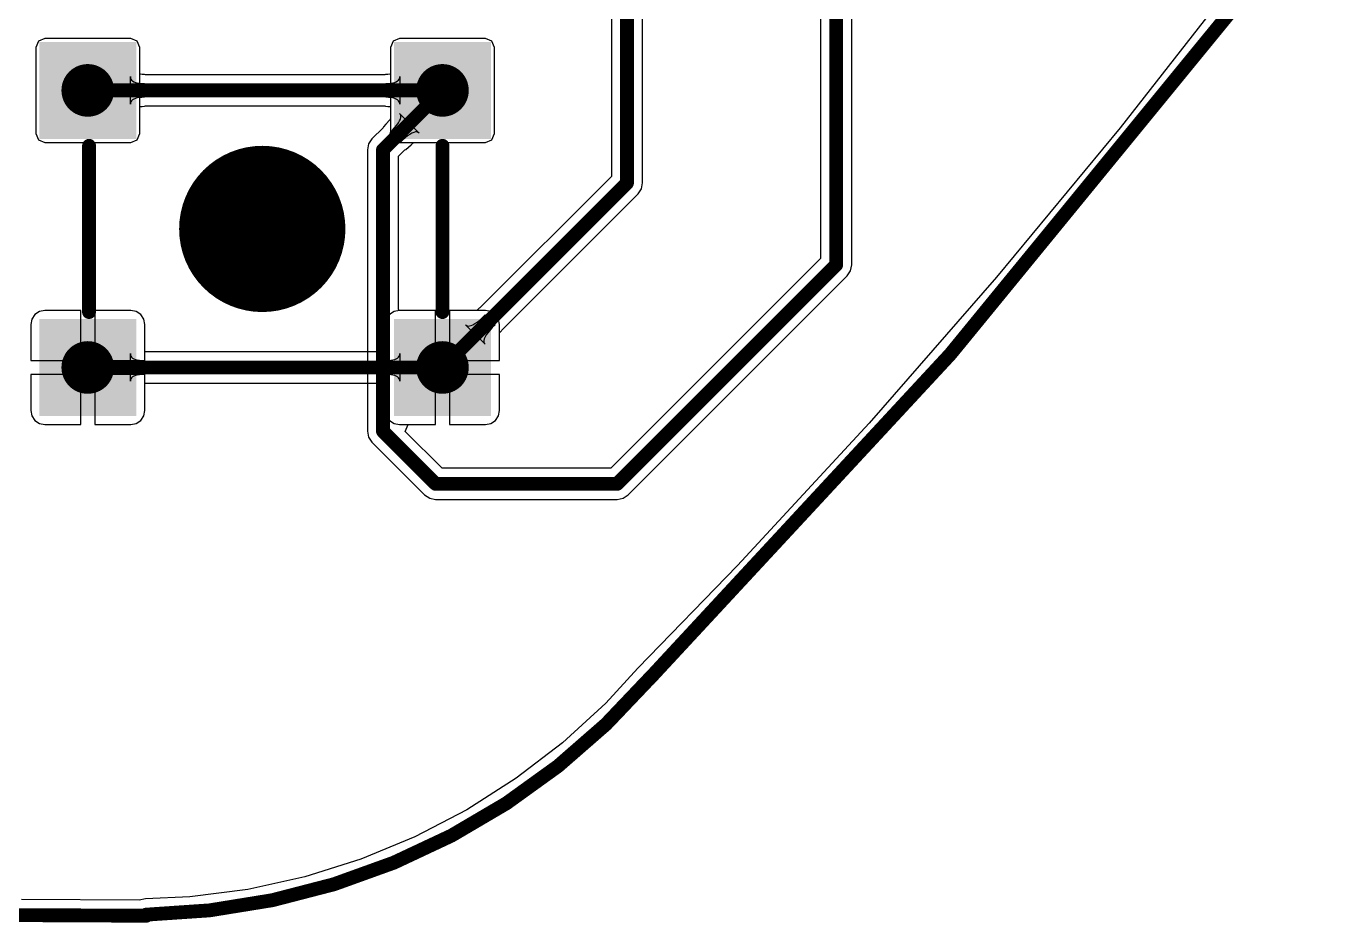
# Model space of a CAD drawing. Header units: millimetres. Extents: x 6.5 to 10.45, y 0.98 to 5.86.
# Drawn here: x 7.026 to 7.976, y 0.989 to 1.636 of the extents above; entities that cross this region are included whole.
import ezdxf

# ---------------------------------------------------------------- set-up
doc = ezdxf.new("R2010")
doc.units = ezdxf.units.MM
doc.header["$MEASUREMENT"] = 0
for name, color, linetype in [('BottomLayer', 5, 'Continuous'), ('BottomSolder', 6, 'Continuous'), ('KeepOutLayer', 6, 'Continuous'), ('MultiLayer', 9, 'Continuous'), ('PadHoleLayer', 156, 'Continuous'), ('TopLayer', 1, 'Continuous'), ('TopOverlay', 2, 'Continuous'), ('TopSolder', 216, 'Continuous')]:
    doc.layers.add(name, color=color, linetype=linetype)

# ---------------------------------------------------------------- blocks, each defined once
blk = doc.blocks.new('KEY_M_32')
at = {"layer": 'BottomLayer'}
for points in [[(-0.031, -0.031), (0.031, -0.031), (-0.031, 0.031), (0.031, 0.031)], [(0.22491, -0.031), (0.28691, -0.031), (0.22491, 0.031), (0.28691, 0.031)], [(-0.031, -0.231), (0.031, -0.231), (-0.031, -0.169), (0.031, -0.169)], [(0.22491, -0.231), (0.28691, -0.231), (0.22491, -0.169), (0.28691, -0.169)]]:
    blk.add_solid(points, dxfattribs=at)
at = {"layer": 'BottomSolder'}
for points in [[(-0.035, -0.035), (0.035, -0.035), (-0.035, 0.035), (0.035, 0.035)], [(0.22091, -0.035), (0.29091, -0.035), (0.22091, 0.035), (0.29091, 0.035)], [(-0.035, -0.235), (0.035, -0.235), (-0.035, -0.165), (0.035, -0.165)], [(0.22091, -0.235), (0.29091, -0.235), (0.22091, -0.165), (0.29091, -0.165)]]:
    blk.add_solid(points, dxfattribs=at)
at = {"layer": 'MultiLayer'}
for points in [[(-0.031, -0.031), (0.031, -0.031), (-0.031, 0.031), (0.031, 0.031)], [(0.22491, -0.031), (0.28691, -0.031), (0.22491, 0.031), (0.28691, 0.031)], [(-0.031, -0.231), (0.031, -0.231), (-0.031, -0.169), (0.031, -0.169)], [(0.22491, -0.231), (0.28691, -0.231), (0.22491, -0.169), (0.28691, -0.169)]]:
    blk.add_solid(points, dxfattribs=at)
at = {"layer": 'PadHoleLayer', "const_width": 0.019}
for points in [[(-0.0095, 0, 1), (0.0095, 0, 1)], [(0.24641, 0, 1), (0.26541, 0, 1)], [(-0.0095, -0.2, 1), (0.0095, -0.2, 1)], [(0.24641, -0.2, 1), (0.26541, -0.2, 1)]]:
    blk.add_lwpolyline(points, format="xyb", close=True, dxfattribs=at)
at = {"layer": 'TopLayer'}
for points in [[(-0.031, -0.031), (0.031, -0.031), (-0.031, 0.031), (0.031, 0.031)], [(0.22491, -0.031), (0.28691, -0.031), (0.22491, 0.031), (0.28691, 0.031)], [(-0.031, -0.231), (0.031, -0.231), (-0.031, -0.169), (0.031, -0.169)], [(0.22491, -0.231), (0.28691, -0.231), (0.22491, -0.169), (0.28691, -0.169)]]:
    blk.add_solid(points, dxfattribs=at)
at = {"layer": 'TopOverlay', "const_width": 0.01}
for points in [[(0.215, 0), (0.03997, 0)], [(-0.00003, -0.04), (-0.00003, -0.16)], [(0.255, -0.04), (0.255, -0.16)], [(0.215, -0.2), (0.03997, -0.2)]]:
    blk.add_lwpolyline(points, dxfattribs=at)
at = {"layer": 'TopOverlay'}
for points, const_width in [([(0.03747, 0, 1), (0.04247, 0, 1)], 0.005), ([(0.2125, 0, 1), (0.2175, 0, 1)], 0.005), ([(-0.00253, -0.04, 1), (0.00247, -0.04, 1)], 0.005), ([(0.2525, -0.04, 1), (0.2575, -0.04, 1)], 0.005), ([(0.16, -0.1, 1), (0.1, -0.1, 1)], 0.06), ([(0.085, -0.1, 1), (0.115, -0.1, 1)], 0.03), ([(0.145, -0.1, 1), (0.175, -0.1, 1)], 0.03), ([(-0.00253, -0.16, 1), (0.00247, -0.16, 1)], 0.005), ([(0.2525, -0.16, 1), (0.2575, -0.16, 1)], 0.005), ([(0.03747, -0.2, 1), (0.04247, -0.2, 1)], 0.005), ([(0.2125, -0.2, 1), (0.2175, -0.2, 1)], 0.005)]:
    blk.add_lwpolyline(points, format="xyb", close=True, dxfattribs=dict(at, const_width=const_width))
at = {"layer": 'TopSolder'}
for points in [[(-0.035, -0.035), (0.035, -0.035), (-0.035, 0.035), (0.035, 0.035)], [(0.22091, -0.035), (0.29091, -0.035), (0.22091, 0.035), (0.29091, 0.035)], [(-0.035, -0.235), (0.035, -0.235), (-0.035, -0.165), (0.035, -0.165)], [(0.22091, -0.235), (0.29091, -0.235), (0.22091, -0.165), (0.29091, -0.165)]]:
    blk.add_solid(points, dxfattribs=at)

msp = doc.modelspace()

# ---------------------------------------------------------------- linework, layer by layer
at = {"layer": 'BottomLayer'}
for p, q in [((7.90101, 1.6733), (7.81484, 1.56307)), ((7.03441, 1.62559), (7.03251, 1.621)), ((7.039, 1.62749), (7.03441, 1.62559)), ((7.101, 1.62749), (7.039, 1.62749)), ((7.10559, 1.62559), (7.101, 1.62749)), ((7.10749, 1.621), (7.10559, 1.62559)), ((7.29031, 1.62559), (7.28841, 1.621)), ((7.29491, 1.62749), (7.29031, 1.62559)), ((7.35691, 1.62749), (7.29491, 1.62749)), ((7.3615, 1.62559), (7.35691, 1.62749)), ((7.3634, 1.621), (7.3615, 1.62559)), ((7.03251, 1.621), (7.03251, 1.559)), ((7.10749, 1.60174), (7.10749, 1.621)), ((7.28841, 1.621), (7.28841, 1.60174)), ((7.3634, 1.559), (7.3634, 1.621)), ((7.10075, 1.58), (7.10075, 1.6)), ((7.10075, 1.6), (7.10085, 1.59905)), ((7.10085, 1.59905), (7.10115, 1.5982)), ((7.10115, 1.5982), (7.10166, 1.59745)), ((7.10166, 1.59745), (7.10237, 1.5968)), ((7.10804, 1.60165), (7.10749, 1.60174)), ((7.10931, 1.60154), (7.10804, 1.60165)), ((7.11104, 1.60149), (7.10931, 1.60154)), ((7.11166, 1.60122), (7.11104, 1.60149)), ((7.28425, 1.60122), (7.11166, 1.60122)), ((7.28487, 1.60149), (7.28425, 1.60122)), ((7.28659, 1.60154), (7.28487, 1.60149)), ((7.28787, 1.60165), (7.28659, 1.60154)), ((7.28841, 1.60174), (7.28787, 1.60165)), ((7.29354, 1.5968), (7.29425, 1.59745)), ((7.29425, 1.59745), (7.29475, 1.5982)), ((7.29475, 1.5982), (7.29505, 1.59905)), ((7.29505, 1.59905), (7.29516, 1.6)), ((7.29516, 1.6), (7.29516, 1.58)), ((7.10237, 1.5968), (7.10328, 1.59625)), ((7.10328, 1.59625), (7.10439, 1.5958)), ((7.10439, 1.5958), (7.10571, 1.59545)), ((7.10571, 1.59545), (7.10723, 1.5952)), ((7.10723, 1.5952), (7.10895, 1.59505)), ((7.10895, 1.59505), (7.11087, 1.595)), ((7.11087, 1.595), (7.11087, 1.585)), ((7.28504, 1.595), (7.28696, 1.59505)), ((7.28504, 1.585), (7.28504, 1.595)), ((7.28696, 1.59505), (7.28868, 1.5952)), ((7.28868, 1.5952), (7.2902, 1.59545)), ((7.2902, 1.59545), (7.29151, 1.5958)), ((7.29151, 1.5958), (7.29263, 1.59625)), ((7.29263, 1.59625), (7.29354, 1.5968)), ((7.10085, 1.58095), (7.10075, 1.58)), ((7.10115, 1.5818), (7.10085, 1.58095)), ((7.10166, 1.58255), (7.10115, 1.5818)), ((7.10237, 1.5832), (7.10166, 1.58255)), ((7.10328, 1.58375), (7.10237, 1.5832)), ((7.10439, 1.5842), (7.10328, 1.58375)), ((7.10571, 1.58455), (7.10439, 1.5842)), ((7.10723, 1.5848), (7.10571, 1.58455)), ((7.10895, 1.58495), (7.10723, 1.5848)), ((7.10749, 1.57826), (7.10804, 1.57835)), ((7.10749, 1.559), (7.10749, 1.57826)), ((7.10804, 1.57835), (7.10931, 1.57846)), ((7.11087, 1.585), (7.10895, 1.58495)), ((7.10931, 1.57846), (7.11104, 1.57851)), ((7.11104, 1.57851), (7.11166, 1.57878)), ((7.11166, 1.57878), (7.28425, 1.57878)), ((7.28425, 1.57878), (7.28487, 1.57851)), ((7.28487, 1.57851), (7.28659, 1.57846)), ((7.28696, 1.58495), (7.28504, 1.585)), ((7.28659, 1.57846), (7.28787, 1.57835)), ((7.28868, 1.5848), (7.28696, 1.58495)), ((7.28787, 1.57835), (7.28841, 1.57826)), ((7.28841, 1.57826), (7.28841, 1.559)), ((7.2902, 1.58455), (7.28868, 1.5848)), ((7.29151, 1.5842), (7.2902, 1.58455)), ((7.29263, 1.58375), (7.29151, 1.5842)), ((7.29354, 1.5832), (7.29263, 1.58375)), ((7.29425, 1.58255), (7.29354, 1.5832)), ((7.29475, 1.5818), (7.29425, 1.58255)), ((7.29505, 1.58095), (7.29475, 1.5818)), ((7.29516, 1.58), (7.29505, 1.58095)), ((7.03251, 1.559), (7.03441, 1.55441)), ((7.10559, 1.55441), (7.10749, 1.559)), ((7.28841, 1.559), (7.29031, 1.55441)), ((7.3615, 1.55441), (7.3634, 1.559)), ((7.81484, 1.56307), (7.72571, 1.45522)), ((7.03441, 1.55441), (7.039, 1.55251)), ((7.039, 1.55251), (7.101, 1.55251)), ((7.101, 1.55251), (7.10559, 1.55441)), ((7.29031, 1.55441), (7.29491, 1.55251)), ((7.29491, 1.55251), (7.35691, 1.55251)), ((7.35691, 1.55251), (7.3615, 1.55441)), ((7.72571, 1.45522), (7.6337, 1.34982)), ((7.03179, 1.42821), (7.02958, 1.4249)), ((7.0351, 1.43042), (7.03179, 1.42821)), ((7.039, 1.4312), (7.0351, 1.43042)), ((7.065, 1.4312), (7.039, 1.4312)), ((7.065, 1.395), (7.065, 1.4312)), ((7.101, 1.4312), (7.075, 1.4312)), ((7.075, 1.4312), (7.075, 1.39)), ((7.1049, 1.43042), (7.101, 1.4312)), ((7.10821, 1.42821), (7.1049, 1.43042)), ((7.11042, 1.4249), (7.10821, 1.42821)), ((7.2877, 1.42821), (7.28549, 1.4249)), ((7.291, 1.43042), (7.2877, 1.42821)), ((7.29491, 1.4312), (7.291, 1.43042)), ((7.32091, 1.4312), (7.29491, 1.4312)), ((7.32091, 1.39), (7.32091, 1.4312)), ((7.35691, 1.4312), (7.33091, 1.4312)), ((7.33091, 1.4312), (7.33091, 1.395)), ((7.36081, 1.43042), (7.35691, 1.4312)), ((7.36412, 1.42821), (7.36081, 1.43042)), ((7.36633, 1.4249), (7.36412, 1.42821)), ((7.02958, 1.4249), (7.0288, 1.421)), ((7.0288, 1.421), (7.0288, 1.395)), ((7.1112, 1.421), (7.11042, 1.4249)), ((7.1112, 1.40142), (7.1112, 1.421)), ((7.28549, 1.4249), (7.28471, 1.421)), ((7.28471, 1.421), (7.28471, 1.40142)), ((7.3671, 1.421), (7.36633, 1.4249)), ((7.3671, 1.395), (7.3671, 1.421)), ((7.10075, 1.38), (7.10075, 1.4)), ((7.10075, 1.4), (7.10085, 1.39905)), ((7.10085, 1.39905), (7.10115, 1.3982)), ((7.10115, 1.3982), (7.10166, 1.39745)), ((7.10166, 1.39745), (7.10237, 1.3968)), ((7.11166, 1.40122), (7.1112, 1.40142)), ((7.28425, 1.40122), (7.11166, 1.40122)), ((7.28471, 1.40142), (7.28425, 1.40122)), ((7.29354, 1.3968), (7.29425, 1.39745)), ((7.29425, 1.39745), (7.29475, 1.3982)), ((7.29475, 1.3982), (7.29505, 1.39905)), ((7.29505, 1.39905), (7.29516, 1.4)), ((7.29516, 1.4), (7.29516, 1.38)), ((7.0288, 1.395), (7.065, 1.395)), ((7.075, 1.39), (7.075, 1.3488)), ((7.10237, 1.3968), (7.10328, 1.39625)), ((7.10328, 1.39625), (7.10439, 1.3958)), ((7.10439, 1.3958), (7.10571, 1.39545)), ((7.10571, 1.39545), (7.10723, 1.3952)), ((7.10723, 1.3952), (7.10895, 1.39505)), ((7.10895, 1.39505), (7.11087, 1.395)), ((7.11087, 1.395), (7.11087, 1.385)), ((7.28504, 1.395), (7.28696, 1.39505)), ((7.28504, 1.385), (7.28504, 1.395)), ((7.28696, 1.39505), (7.28868, 1.3952)), ((7.28868, 1.3952), (7.2902, 1.39545)), ((7.2902, 1.39545), (7.29151, 1.3958)), ((7.29151, 1.3958), (7.29263, 1.39625)), ((7.29263, 1.39625), (7.29354, 1.3968)), ((7.32091, 1.3488), (7.32091, 1.39)), ((7.33091, 1.395), (7.3671, 1.395)), ((7.065, 1.385), (7.0288, 1.385)), ((7.0288, 1.385), (7.0288, 1.359)), ((7.065, 1.3488), (7.065, 1.385)), ((7.10085, 1.38095), (7.10075, 1.38)), ((7.10115, 1.3818), (7.10085, 1.38095)), ((7.10166, 1.38255), (7.10115, 1.3818)), ((7.10237, 1.3832), (7.10166, 1.38255)), ((7.10328, 1.38375), (7.10237, 1.3832)), ((7.10439, 1.3842), (7.10328, 1.38375)), ((7.10571, 1.38455), (7.10439, 1.3842)), ((7.10723, 1.3848), (7.10571, 1.38455)), ((7.10895, 1.38495), (7.10723, 1.3848)), ((7.11087, 1.385), (7.10895, 1.38495)), ((7.1112, 1.37858), (7.11166, 1.37878)), ((7.1112, 1.359), (7.1112, 1.37858)), ((7.11166, 1.37878), (7.28425, 1.37878)), ((7.28425, 1.37878), (7.28471, 1.37858)), ((7.28471, 1.37858), (7.28471, 1.359)), ((7.28696, 1.38495), (7.28504, 1.385)), ((7.28868, 1.3848), (7.28696, 1.38495)), ((7.2902, 1.38455), (7.28868, 1.3848)), ((7.29151, 1.3842), (7.2902, 1.38455)), ((7.29263, 1.38375), (7.29151, 1.3842)), ((7.29354, 1.3832), (7.29263, 1.38375)), ((7.29425, 1.38255), (7.29354, 1.3832)), ((7.29475, 1.3818), (7.29425, 1.38255)), ((7.29505, 1.38095), (7.29475, 1.3818)), ((7.29516, 1.38), (7.29505, 1.38095)), ((7.3671, 1.385), (7.33091, 1.385)), ((7.33091, 1.385), (7.33091, 1.3488)), ((7.3671, 1.359), (7.3671, 1.385)), ((7.0288, 1.359), (7.02958, 1.3551)), ((7.02958, 1.3551), (7.03179, 1.35179)), ((7.03179, 1.35179), (7.0351, 1.34958)), ((7.1049, 1.34958), (7.10821, 1.35179)), ((7.10821, 1.35179), (7.11042, 1.3551)), ((7.11042, 1.3551), (7.1112, 1.359)), ((7.28471, 1.359), (7.28549, 1.3551)), ((7.28549, 1.3551), (7.2877, 1.35179)), ((7.2877, 1.35179), (7.291, 1.34958)), ((7.36081, 1.34958), (7.36412, 1.35179)), ((7.36412, 1.35179), (7.36633, 1.3551)), ((7.36633, 1.3551), (7.3671, 1.359)), ((7.6337, 1.34982), (7.53887, 1.24695)), ((7.0351, 1.34958), (7.039, 1.3488)), ((7.039, 1.3488), (7.065, 1.3488)), ((7.075, 1.3488), (7.101, 1.3488)), ((7.101, 1.3488), (7.1049, 1.34958)), ((7.291, 1.34958), (7.29491, 1.3488)), ((7.29491, 1.3488), (7.32091, 1.3488)), ((7.33091, 1.3488), (7.35691, 1.3488)), ((7.35691, 1.3488), (7.36081, 1.34958)), ((7.53887, 1.24695), (7.46688, 1.17299)), ((7.46689, 1.17298), (7.44372, 1.14769)), ((7.46688, 1.17299), (7.46689, 1.17298)), ((7.44372, 1.14769), (7.41259, 1.11916)), ((7.41259, 1.11916), (7.37909, 1.09346)), ((7.37909, 1.09346), (7.34347, 1.07077)), ((7.34347, 1.07077), (7.30602, 1.05128)), ((7.30602, 1.05128), (7.26701, 1.03512)), ((7.26701, 1.03512), (7.22674, 1.02242)), ((7.22674, 1.02242), (7.18552, 1.01328)), ((7.14365, 1.00777), (7.11176, 1.00638)), ((7.18552, 1.01328), (7.14365, 1.00777)), ((7.10702, 1.00547), (7.02214, 1.00589)), ((7.11176, 1.00638), (7.10702, 1.00547)), ((7.11176, 1.00638), (7.11176, 1.00638)), ((7.11176, 1.00638), (7.11176, 1.00638))]:
    msp.add_line(p, q, dxfattribs=at)
at = {"layer": 'BottomLayer', "const_width": 0.01}
for points in [[(7.07, 1.59), (7.32591, 1.59)], [(7.07, 1.39), (7.32591, 1.39)]]:
    msp.add_lwpolyline(points, dxfattribs=at)
at = {"layer": 'BottomLayer', "const_width": 0.005}
for points in [[(7.0675, 1.59, 1), (7.0725, 1.59, 1)], [(7.32341, 1.59, 1), (7.32841, 1.59, 1)], [(7.0675, 1.39, 1), (7.0725, 1.39, 1)], [(7.32341, 1.39, 1), (7.32841, 1.39, 1)]]:
    msp.add_lwpolyline(points, format="xyb", close=True, dxfattribs=at)
at = {"layer": 'KeepOutLayer', "const_width": 0.01}
for points in [[(8.08171, 1.90671, -0.046372), (7.47499, 1.16499)], [(7.47561, 1.16576, -0.211977), (7.112, 0.995)]]:
    msp.add_lwpolyline(points, format="xyb", dxfattribs=at)
at = {"layer": 'KeepOutLayer', "const_width": 0.005}
for points in [[(7.47249, 1.16499, 1), (7.47749, 1.16499, 1)], [(7.47311, 1.16576, 1), (7.47811, 1.16576, 1)], [(7.1095, 0.995, 1), (7.1145, 0.995, 1)], [(7.10972, 0.99423, 1), (7.11472, 0.99423, 1)]]:
    msp.add_lwpolyline(points, format="xyb", close=True, dxfattribs=at)
at = {"layer": 'KeepOutLayer', "const_width": 0.01}
msp.add_lwpolyline([(7.0175, 0.99469), (7.11222, 0.99423)], dxfattribs=at)
at = {"layer": 'TopLayer'}
for p, q in [((7.59878, 2.267), (7.59878, 1.46865)), ((7.62122, 1.464), (7.62122, 2.26235)), ((7.44788, 1.75334), (7.44788, 1.52783)), ((7.47031, 1.52319), (7.47031, 1.75334)), ((7.90101, 1.6733), (7.81484, 1.56307)), ((7.03441, 1.62559), (7.03251, 1.621)), ((7.039, 1.62749), (7.03441, 1.62559)), ((7.101, 1.62749), (7.039, 1.62749)), ((7.10559, 1.62559), (7.101, 1.62749)), ((7.10749, 1.621), (7.10559, 1.62559)), ((7.29031, 1.62559), (7.28841, 1.621)), ((7.29491, 1.62749), (7.29031, 1.62559)), ((7.35691, 1.62749), (7.29491, 1.62749)), ((7.3615, 1.62559), (7.35691, 1.62749)), ((7.3634, 1.621), (7.3615, 1.62559)), ((7.03251, 1.621), (7.03251, 1.559)), ((7.10749, 1.559), (7.10749, 1.621)), ((7.28841, 1.621), (7.28841, 1.56955)), ((7.3634, 1.559), (7.3634, 1.621)), ((7.2879, 1.56882), (7.28513, 1.56554)), ((7.28841, 1.56955), (7.2879, 1.56882)), ((7.2956, 1.57249), (7.29504, 1.57327)), ((7.29504, 1.57327), (7.30918, 1.55913)), ((7.29504, 1.56797), (7.2956, 1.56931)), ((7.29588, 1.57157), (7.2956, 1.57249)), ((7.2956, 1.56931), (7.29588, 1.57051)), ((7.29588, 1.57051), (7.29588, 1.57157)), ((7.03251, 1.559), (7.03441, 1.55441)), ((7.10559, 1.55441), (7.10749, 1.559)), ((7.28304, 1.56299), (7.27507, 1.55502)), ((7.28329, 1.56364), (7.28304, 1.56299)), ((7.28513, 1.56554), (7.28329, 1.56364)), ((7.28796, 1.55913), (7.28994, 1.56118)), ((7.29504, 1.55206), (7.28796, 1.55913)), ((7.28994, 1.56118), (7.29306, 1.56486)), ((7.29306, 1.56486), (7.29419, 1.56648)), ((7.29419, 1.56648), (7.29504, 1.56797)), ((7.30387, 1.55913), (7.30239, 1.55828)), ((7.30522, 1.5597), (7.30387, 1.55913)), ((7.30642, 1.55998), (7.30522, 1.5597)), ((7.30748, 1.55998), (7.30642, 1.55998)), ((7.3084, 1.5597), (7.30748, 1.55998)), ((7.30918, 1.55913), (7.3084, 1.5597)), ((7.3615, 1.55441), (7.3634, 1.559)), ((7.81484, 1.56307), (7.72571, 1.45522)), ((7.03441, 1.55441), (7.039, 1.55251)), ((7.039, 1.55251), (7.101, 1.55251)), ((7.101, 1.55251), (7.10559, 1.55441)), ((7.27264, 1.55139), (7.27178, 1.54709)), ((7.27507, 1.55502), (7.27264, 1.55139)), ((7.299, 1.55574), (7.29504, 1.55206)), ((7.30076, 1.55715), (7.299, 1.55574)), ((7.29946, 1.5473), (7.30324, 1.55081)), ((7.30239, 1.55828), (7.30076, 1.55715)), ((7.30324, 1.55081), (7.30465, 1.55194)), ((7.30465, 1.55194), (7.30546, 1.55251)), ((7.30546, 1.55251), (7.35691, 1.55251)), ((7.35691, 1.55251), (7.3615, 1.55441)), ((7.27178, 1.54709), (7.27178, 1.54709)), ((7.27178, 1.54709), (7.27178, 1.344)), ((7.29422, 1.54245), (7.29884, 1.54707)), ((7.29422, 1.43176), (7.29422, 1.54245)), ((7.29884, 1.54707), (7.29946, 1.5473)), ((7.44788, 1.52783), (7.35297, 1.43293)), ((7.46946, 1.5189), (7.47031, 1.52319)), ((7.47031, 1.52319), (7.47031, 1.52319)), ((7.36877, 1.41701), (7.46702, 1.51526)), ((7.46702, 1.51526), (7.46946, 1.5189)), ((7.46702, 1.51526), (7.46702, 1.51526)), ((7.59878, 1.46865), (7.44735, 1.31722)), ((7.62036, 1.45971), (7.62122, 1.464)), ((7.45993, 1.29807), (7.61793, 1.45607)), ((7.61793, 1.45607), (7.62036, 1.45971)), ((7.61793, 1.45607), (7.61793, 1.45607)), ((7.72571, 1.45522), (7.6337, 1.34982)), ((7.03179, 1.42821), (7.02958, 1.4249)), ((7.0351, 1.43042), (7.03179, 1.42821)), ((7.039, 1.4312), (7.0351, 1.43042)), ((7.065, 1.4312), (7.039, 1.4312)), ((7.065, 1.395), (7.065, 1.4312)), ((7.101, 1.4312), (7.075, 1.4312)), ((7.075, 1.4312), (7.075, 1.395)), ((7.1049, 1.43042), (7.101, 1.4312)), ((7.10821, 1.42821), (7.1049, 1.43042)), ((7.11042, 1.4249), (7.10821, 1.42821)), ((7.29491, 1.4312), (7.29422, 1.43176)), ((7.32091, 1.4312), (7.29491, 1.4312)), ((7.32091, 1.39), (7.32091, 1.4312)), ((7.35074, 1.4312), (7.33091, 1.4312)), ((7.33091, 1.4312), (7.33091, 1.395)), ((7.35235, 1.4327), (7.35074, 1.4312)), ((7.35297, 1.43293), (7.35235, 1.4327)), ((7.3528, 1.42424), (7.35678, 1.42794)), ((7.35678, 1.42794), (7.36385, 1.42087)), ((7.02958, 1.4249), (7.0288, 1.421)), ((7.0288, 1.421), (7.0288, 1.395)), ((7.1112, 1.421), (7.11042, 1.4249)), ((7.1112, 1.395), (7.1112, 1.421)), ((7.35666, 1.40673), (7.34263, 1.42075)), ((7.34263, 1.42075), (7.3434, 1.4202)), ((7.3434, 1.4202), (7.34431, 1.41993)), ((7.34431, 1.41993), (7.34537, 1.41994)), ((7.34537, 1.41994), (7.34657, 1.42023)), ((7.34657, 1.42023), (7.34791, 1.42081)), ((7.34791, 1.42081), (7.34939, 1.42167)), ((7.34939, 1.42167), (7.35102, 1.42281)), ((7.35102, 1.42281), (7.3528, 1.42424)), ((7.36186, 1.41881), (7.35872, 1.41512)), ((7.36385, 1.42087), (7.36186, 1.41881)), ((7.3671, 1.41489), (7.36852, 1.41636)), ((7.36852, 1.41636), (7.36877, 1.41701)), ((7.35584, 1.40946), (7.35583, 1.40841)), ((7.35583, 1.40841), (7.3561, 1.40749)), ((7.35614, 1.41066), (7.35584, 1.40946)), ((7.3561, 1.40749), (7.35666, 1.40673)), ((7.35672, 1.412), (7.35614, 1.41066)), ((7.35758, 1.41349), (7.35672, 1.412)), ((7.35872, 1.41512), (7.35758, 1.41349)), ((7.3671, 1.395), (7.3671, 1.41489)), ((7.0288, 1.395), (7.065, 1.395)), ((7.075, 1.395), (7.1112, 1.395)), ((7.32091, 1.3488), (7.32091, 1.39)), ((7.33091, 1.395), (7.3671, 1.395)), ((7.065, 1.385), (7.0288, 1.385)), ((7.0288, 1.385), (7.0288, 1.359)), ((7.065, 1.3488), (7.065, 1.385)), ((7.1112, 1.385), (7.075, 1.385)), ((7.075, 1.385), (7.075, 1.3488)), ((7.1112, 1.359), (7.1112, 1.385)), ((7.3671, 1.385), (7.33091, 1.385)), ((7.33091, 1.385), (7.33091, 1.3488)), ((7.3671, 1.359), (7.3671, 1.385)), ((7.0288, 1.359), (7.02958, 1.3551)), ((7.02958, 1.3551), (7.03179, 1.35179)), ((7.03179, 1.35179), (7.0351, 1.34958)), ((7.1049, 1.34958), (7.10821, 1.35179)), ((7.10821, 1.35179), (7.11042, 1.3551)), ((7.11042, 1.3551), (7.1112, 1.359)), ((7.36081, 1.34958), (7.36412, 1.35179)), ((7.36412, 1.35179), (7.36633, 1.3551)), ((7.36633, 1.3551), (7.3671, 1.359)), ((7.6337, 1.34982), (7.53887, 1.24695)), ((7.0351, 1.34958), (7.039, 1.3488)), ((7.039, 1.3488), (7.065, 1.3488)), ((7.075, 1.3488), (7.101, 1.3488)), ((7.101, 1.3488), (7.1049, 1.34958)), ((7.27178, 1.344), (7.27178, 1.344)), ((7.27178, 1.344), (7.27264, 1.33971)), ((7.29906, 1.3438), (7.30113, 1.3488)), ((7.32565, 1.31722), (7.29906, 1.3438)), ((7.30113, 1.3488), (7.32091, 1.3488)), ((7.33091, 1.3488), (7.35691, 1.3488)), ((7.35691, 1.3488), (7.36081, 1.34958)), ((7.27264, 1.33971), (7.27507, 1.33607)), ((7.27507, 1.33607), (7.31307, 1.29807)), ((7.44735, 1.31722), (7.32565, 1.31722)), ((7.31307, 1.29807), (7.31307, 1.29807)), ((7.31307, 1.29807), (7.31671, 1.29564)), ((7.31671, 1.29564), (7.321, 1.29478)), ((7.321, 1.29478), (7.321, 1.29478)), ((7.321, 1.29478), (7.452, 1.29478)), ((7.452, 1.29478), (7.45629, 1.29564)), ((7.452, 1.29478), (7.452, 1.29478)), ((7.45629, 1.29564), (7.45993, 1.29807)), ((7.53887, 1.24695), (7.46688, 1.17299)), ((7.46689, 1.17298), (7.44372, 1.14769)), ((7.46688, 1.17299), (7.46689, 1.17298)), ((7.44372, 1.14769), (7.41259, 1.11916)), ((7.41259, 1.11916), (7.37909, 1.09346)), ((7.37909, 1.09346), (7.34347, 1.07077)), ((7.34347, 1.07077), (7.30602, 1.05128)), ((7.30602, 1.05128), (7.26701, 1.03512)), ((7.26701, 1.03512), (7.22674, 1.02242)), ((7.22674, 1.02242), (7.18552, 1.01328)), ((7.14365, 1.00777), (7.11176, 1.00638)), ((7.18552, 1.01328), (7.14365, 1.00777)), ((7.10702, 1.00547), (7.02214, 1.00589)), ((7.11176, 1.00638), (7.10702, 1.00547)), ((7.11176, 1.00638), (7.11176, 1.00638)), ((7.11176, 1.00638), (7.11176, 1.00638))]:
    msp.add_line(p, q, dxfattribs=at)
at = {"layer": 'TopLayer', "const_width": 0.01}
for points in [[(7.61, 1.464), (7.61, 2.267)], [(7.45909, 1.52319), (7.45909, 1.795)], [(7.283, 1.54709), (7.32591, 1.59)], [(7.283, 1.344), (7.283, 1.54709)], [(7.32591, 1.39), (7.45909, 1.52319)], [(7.452, 1.306), (7.61, 1.464)], [(7.283, 1.344), (7.321, 1.306)], [(7.321, 1.306), (7.452, 1.306)]]:
    msp.add_lwpolyline(points, dxfattribs=at)
at = {"layer": 'TopLayer', "const_width": 0.005}
for points in [[(7.32341, 1.59, 1), (7.32841, 1.59, 1)], [(7.2805, 1.54709, 1), (7.2855, 1.54709, 1)], [(7.2805, 1.54709, 1), (7.2855, 1.54709, 1)], [(7.45659, 1.52319, 1), (7.46159, 1.52319, 1)], [(7.45659, 1.52319, 1), (7.46159, 1.52319, 1)], [(7.6075, 1.464, 1), (7.6125, 1.464, 1)], [(7.6075, 1.464, 1), (7.6125, 1.464, 1)], [(7.32341, 1.39, 1), (7.32841, 1.39, 1)], [(7.2805, 1.344, 1), (7.2855, 1.344, 1)], [(7.2805, 1.344, 1), (7.2855, 1.344, 1)], [(7.3185, 1.306, 1), (7.3235, 1.306, 1)], [(7.3185, 1.306, 1), (7.3235, 1.306, 1)], [(7.4495, 1.306, 1), (7.4545, 1.306, 1)], [(7.4495, 1.306, 1), (7.4545, 1.306, 1)]]:
    msp.add_lwpolyline(points, format="xyb", close=True, dxfattribs=at)

# ---------------------------------------------------------------- block references
at = {"rotation": 180}
msp.add_blockref('KEY_M_32', (7.32591, 1.39), dxfattribs=at)

doc.saveas('drawing.dxf')
